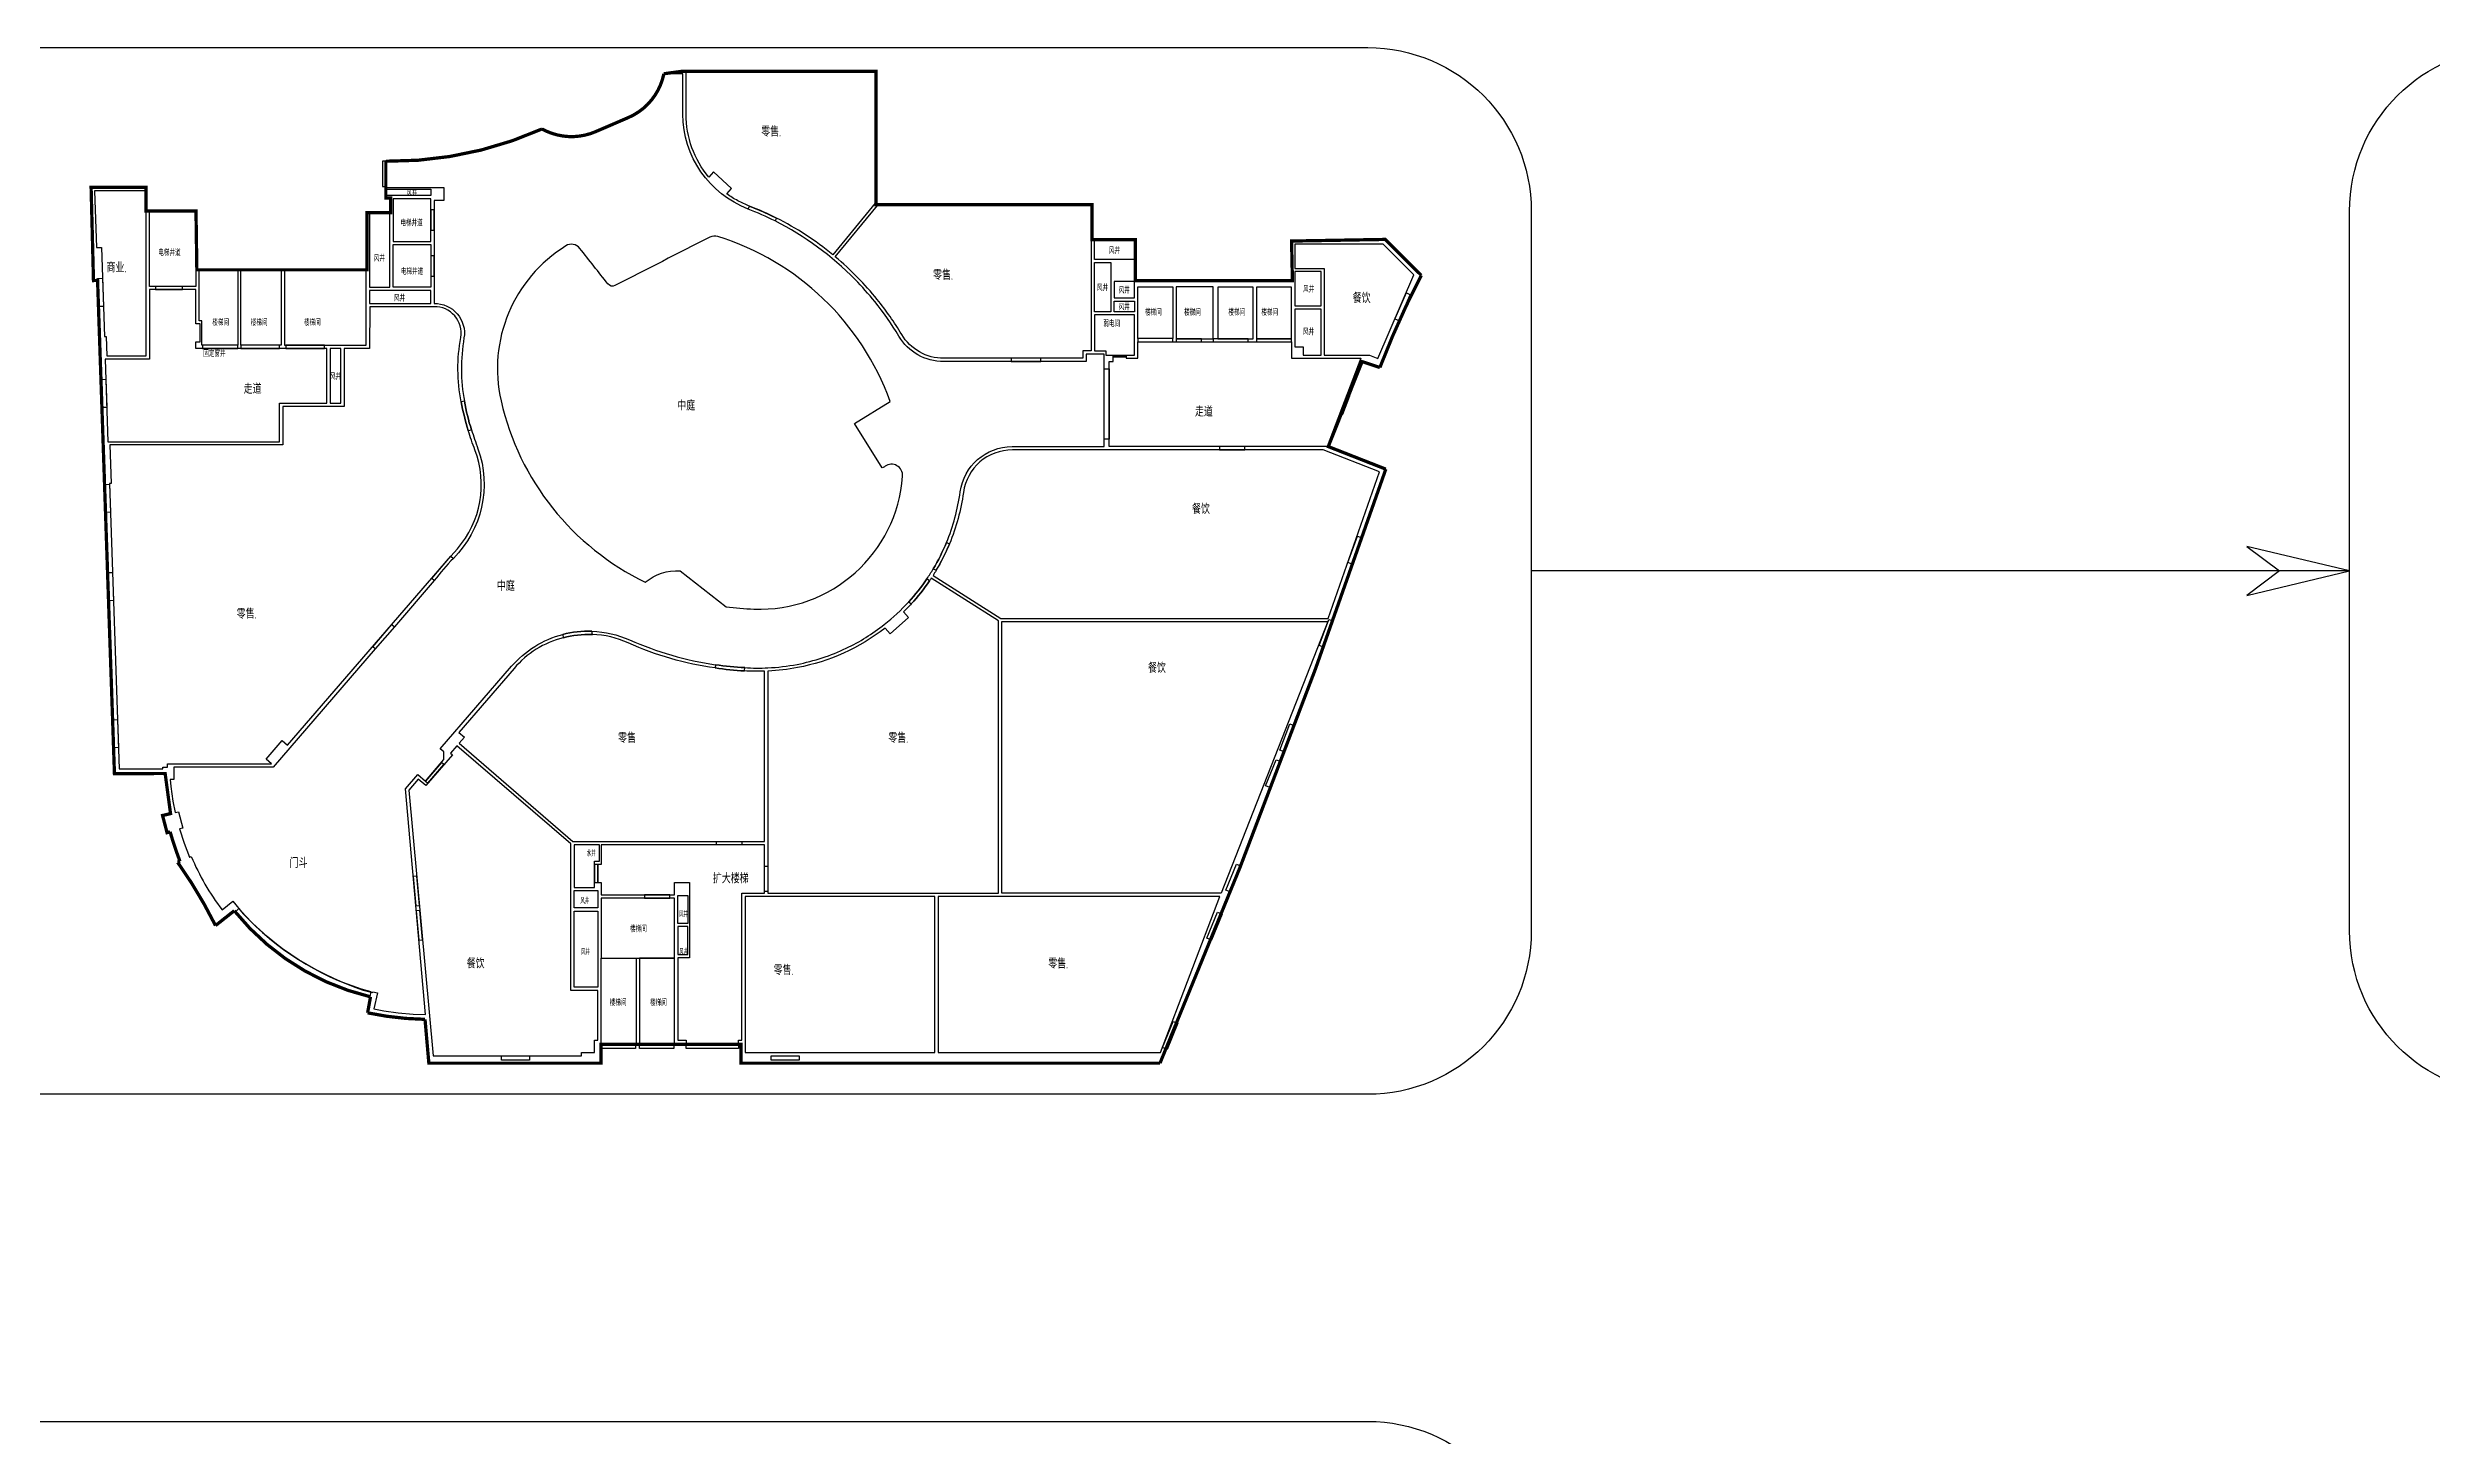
# Model space of a CAD drawing. Header units: millimetres. Extents: x -77018 to 517482, y 243785 to 1580285.
# Drawn here: x 164569 to 310291, y 1040372 to 1125285 of the extents above; entities that cross this region are included whole.
import ezdxf
from ezdxf.enums import TextEntityAlignment as Align

# ---------------------------------------------------------------- set-up
doc = ezdxf.new("R2010")
doc.units = ezdxf.units.MM
doc.header["$LTSCALE"] = 1000
doc.linetypes.add('DASH', pattern=[0.35, 0.25, -0.1])
doc.layers.add('AD-AREA-DIVD', color=1, linetype='Continuous', true_color=0xff0000)
doc.layers.add('AD-AREA-OUTL', color=31, linetype='Continuous', plot=False)
for name, color, linetype in [('AD-NAME-ROOM', 9, 'Continuous'), ('E-UNIV-DIAG', 2, 'Continuous'), ('门窗框线', 114, 'Continuous')]:
    doc.layers.add(name, color=color, linetype=linetype)
doc.styles.add('TH-STYLE3', font='tssdeng.shx', dxfattribs={"width": 0.65, "bigfont": 'tssdchn.shx'})

msp = doc.modelspace()

# ---------------------------------------------------------------- linework, layer by layer
at = {"layer": 'AD-AREA-DIVD', "linetype": 'DASH', "ltscale": 2, "const_width": 200}
msp.add_lwpolyline([(248508.2, 1111366.3, 0.02779369), (245978.6, 1105727.5), (244890.9, 1106085.7), (242826.1, 1100892.5), (246340.3, 1099512.6, -0.01849755), (232541.6, 1063189.4), (206933.4, 1063189.4), (206933.4, 1064339.4), (198383.4, 1064339.4), (198383.4, 1063189.4), (187861.2, 1063189.4), (187627.2, 1065868.6, -0.04749485), (184117.5, 1066267.3), (184297.1, 1067245.4, -0.16693271), (175972.2, 1072511.7), (174824.8, 1071604.4, 0.03883625), (172510.4, 1075473.3), (172650.9, 1075533, -0.01876645), (172046.8, 1077337.9), (171863.5, 1077283.3), (171588.7, 1078334.4), (172076, 1078449.4), (171746.4, 1080903.4), (168648.4, 1080889.4), (167616.8, 1111053), (167367, 1111044.4), (167222.2, 1116739.4), (170581.7, 1116739.4), (170581.7, 1115289.4), (173631.7, 1115289.4), (173683.4, 1111699.4), (184083.4, 1111699.4), (184083.4, 1115189.4), (185533.4, 1115189.4), (185533.4, 1116089.4), (185231.7, 1116089.4), (185231.7, 1118339.4, 0.10847465), (194778.1, 1120312.3, 0.23253574), (198052.2, 1120148.5), (200052.2, 1121010.5, 0.24612027), (202223.7, 1123689.4), (203333.4, 1123839.4), (215183.4, 1123839.4), (215183.4, 1115689.4), (228383.4, 1115689.4), (228383.4, 1113539.4), (231033.4, 1113539.4), (231033.4, 1111029.4), (240633.4, 1111029.4), (240581.7, 1113459.4), (246303.2, 1113559.4)], format="xyb", close=True, dxfattribs=at)
at = {"layer": 'AD-AREA-OUTL'}
for points in [[(172281.6, 1081289.4), (172281.6, 1080539.4), (172044.8, 1080539.4), (172090.6, 1080102.4), (172222.3, 1079220.6), (172368, 1078519.1), (172561.8, 1078565.1), (172822, 1077568.4), (172629.9, 1077512.4), (172911.6, 1076639.2), (173242.8, 1075795.3), (173246.7, 1075786.1), (173338.7, 1075825.2, 0.06006196), (175221.1, 1072562.2), (175885.2, 1073093.7), (176519.1, 1072327.6, 0.12674334), (183856.6, 1067659.1), (184417.3, 1067516.4), (184422.7, 1067515.1), (184431, 1067550.6), (184723.2, 1067482.7), (184499.6, 1066520.1), (185103.8, 1066397.7), (185986.2, 1066270), (186895.1, 1066191.5), (187652, 1066167.9), (186440, 1079955.5), (187197.1, 1080832.9), (187651.4, 1080440.9), (188781.7, 1081750.8), (188781.7, 1082221.3), (188560.1, 1082412.5), (192913.9, 1087457.7, -0.15202114), (196041.7, 1089406.1, -0.07296707), (197830.9, 1089603.1, -0.0959666), (200128.5, 1089071.6, 0.03447011), (202700.6, 1088133.4, 0.03381727), (205376.4, 1087554, 0.02293956), (207167.4, 1087374.8, 0.02682721), (208581.1, 1087362, 0.03688837), (210368.5, 1087574.6, 0.06325451), (213369.1, 1088563.8, 0.05568059), (215694.2, 1090008.7, 0.04068396), (217186.6, 1091395.2, 0.03662858), (218301.1, 1092808.7, 0.01410875), (218687, 1093415.9, 0.03662859), (219493.8, 1095025, 0.06367458), (220330.6, 1098116.4, -0.37363622), (223502, 1100889.4), (229131.7, 1100889.4), (229131.7, 1106539.4), (228031.7, 1106539.4), (228031.7, 1106089.4), (219328.7, 1106089.4, -0.2635292), (216583.5, 1107644.2, 0.03453176), (215109.2, 1109757.4, 0.02433123), (213913.1, 1111102.6, 0.08194713), (209016.5, 1114686.1, 0.02433123), (207372.7, 1115419.4, -0.30741799), (203381.7, 1121211.1), (203381.7, 1123689.4), (202223.7, 1123689.4, -0.24612027), (200052.2, 1121010.5), (198052.2, 1120148.5, -0.23253574), (194778.1, 1120312.3, -0.10846456), (185231.7, 1118339.4), (185231.7, 1116739.4), (188781.7, 1116739.4), (188781.7, 1115939.4), (188181.7, 1115939.4), (188181.7, 1109639.4, -0.47187241), (190009.2, 1107532.3, 0.0866338), (190030.5, 1103660, 0.03356441), (190465, 1101925.2, 0.00819284), (190862.1, 1100762.1, -0.29044567), (189362.5, 1094056.7, 0.03671227), (188186.5, 1092694), (185757.1, 1089878.8), (184581.2, 1088516), (178345, 1081289.4)], [(215131.7, 1115776.1), (212547, 1112623.6, 0.05487336), (209098.1, 1114868.9, 0.02394224), (207454.2, 1115602.2, -0.02692714), (206744.7, 1115923.8, -0.03976702), (206069.8, 1116345.9), (206366.2, 1116668.7), (205261.4, 1117683.3), (204972.8, 1117369.1, -0.1754822), (203581.7, 1121210.7), (203581.7, 1123789.4), (215131.7, 1123789.4)], [(215279, 1115639.4), (228331.7, 1115639.4), (228331.7, 1106739.4), (227831.7, 1106739.4), (227831.7, 1106289.4), (219328.5, 1106289.4, -0.26355958), (216755.6, 1107747.3, 0.03491174), (215258.8, 1109890.5, 0.02370306), (214062.7, 1111235.6, 0.02495091), (212699.2, 1112497.4)], [(203213.8, 1093298.9), (206032, 1091097.1, 0.02233398), (207718.5, 1090953.8, 0.40501571), (216810.4, 1099082.8, 0.63081398), (215739.6, 1099691.4, -0.025087), (215572.7, 1099587.1), (213876.9, 1102300.8), (216049.2, 1103658.2, 0.23412304), (205516.6, 1113739.8, 0.19652046), (205026.5, 1113698.2, -0.00016073), (199234.8, 1110739.4, -0.35830848), (198800.4, 1110834.8, -0.00018706), (197087.9, 1113013.4, 0.38178936), (196235.2, 1113164.7, 0.32090246), (192271.8, 1103682.2, 0.22711206), (201086, 1092597.6, -0.19370604)], [(188181.7, 1109439.4), (184257, 1109439.4), (184231.7, 1106889.4), (182681.7, 1106889.4), (182681.7, 1103339.4), (178931.7, 1103339.4), (178931.7, 1100989.4), (168361.2, 1100989.4), (168441.7, 1098635.9), (168342.3, 1098632.5), (168938.3, 1081189.4), (171595.3, 1081189.4), (171595.3, 1081289.4), (171881.7, 1081289.4), (171881.7, 1081489.4), (178253.4, 1081489.4), (177912.7, 1081783.4), (178892.7, 1082919), (179233.4, 1082625), (189211.1, 1094187.4), (189607.9, 1094647.3, 0.27512523), (190676.6, 1100691.9, -0.015821), (190273.7, 1101866.9, -0.02666897), (189833.8, 1103623.8, -0.09353781), (189812.1, 1107566.4, 0.47269884)], [(218673.8, 1093013.9), (222810.8, 1090389.4), (242825.8, 1090389.4), (245963.8, 1099338.1), (242509.9, 1100689.4), (223522, 1100689.4, 0.37552855), (220528.1, 1098089.1, -0.06367458), (219678, 1094948.6, -0.03662859), (218858.1, 1093313.4, -0.01409447)], [(189691.5, 1083417.4), (190032.2, 1083123.4), (189707.3, 1082746.9), (196668.9, 1076739.4), (208381.7, 1076739.4), (208381.7, 1087154.4, -0.02114323), (207147.5, 1087175.6, -0.02016553), (205356.5, 1087354.8, -0.07082289), (200047.6, 1088890, 0.09712943), (197853, 1089402.1, 0.07277706), (196063.8, 1089205.1, 0.15346618), (193065.4, 1087327.1)]]:
    msp.add_lwpolyline(points, format="xyb", close=True, dxfattribs=at)
for points in [[(170581.7, 1106439.4), (170581.7, 1116539.4), (167429.2, 1116539.4), (167548.1, 1113062), (167847.9, 1113072.3), (168034.1, 1107627.2), (168134.1, 1107630.6), (168174.8, 1106439.4)], [(185231.7, 1116639.4), (187981.2, 1116639.4), (187981.2, 1116239.4), (185231.7, 1116239.4)], [(173631.7, 1110689.4), (170781.7, 1110689.4), (170781.7, 1115289.4), (173631.7, 1115289.4)], [(185481.7, 1115139.4), (184231.7, 1115139.4), (184231.7, 1110639.4), (185481.7, 1110639.4)], [(185681.7, 1113439.4), (187981.7, 1113439.4), (187981.7, 1116039.4), (185681.7, 1116039.4)], [(228531.7, 1113489.4), (230981.7, 1113489.4), (230981.7, 1112339.4), (228531.7, 1112339.4)], [(185681.7, 1113239.4), (187981.7, 1113239.4), (187981.7, 1110639.4), (185681.7, 1110639.4)], [(229531.7, 1109139.4), (228531.7, 1109139.4), (228531.7, 1112139.4), (229531.7, 1112139.4)], [(240781.7, 1113259.4), (240781.7, 1111789.4), (242581.7, 1111789.4), (242581.7, 1106489.4), (245339.4, 1106489.4), (245853.8, 1106279.9), (248050.4, 1111387.9), (246178.9, 1113259.4)], [(181631.7, 1106889.4), (173631.7, 1106889.4), (173631.7, 1107289.4), (173881.7, 1107289.4), (173881.7, 1108389.4), (173631.7, 1108389.4), (173631.7, 1110489.4), (170781.7, 1110489.4), (170781.7, 1106239.4), (168081.6, 1106239.4), (168254.3, 1101189.4), (178731.7, 1101189.4), (178731.7, 1103539.4), (181631.7, 1103539.4)], [(173831.7, 1111679.4), (176181.7, 1111679.4), (176181.7, 1107089.4), (173981.7, 1107089.4), (173981.7, 1108589.4), (173831.7, 1108589.4)], [(176381.7, 1111679.4), (178831.7, 1111679.4), (178831.7, 1107089.4), (176381.7, 1107089.4)], [(184031.7, 1111679.4), (179031.7, 1111679.4), (179031.7, 1107089.4), (184031.7, 1107089.4)], [(187981.7, 1110439.4), (184231.7, 1110439.4), (184231.7, 1109639.4), (187981.7, 1109639.4)], [(230981.7, 1110989.4), (229731.7, 1110989.4), (229731.7, 1109989.4), (230981.7, 1109989.4)], [(231181.7, 1110659.4), (233331.7, 1110659.4), (233331.7, 1107499.4), (231181.7, 1107499.4)], [(233531.7, 1107489.4), (235781.7, 1107489.4), (235781.7, 1110659.4), (233531.7, 1110659.4)], [(236081.7, 1107479.4), (238231.7, 1107479.4), (238231.7, 1110649.4), (236081.7, 1110649.4)], [(238431.7, 1107479.4), (240581.7, 1107479.4), (240581.7, 1110649.4), (238431.7, 1110649.4)], [(242381.7, 1111589.4), (240781.7, 1111589.4), (240781.7, 1109489.4), (242381.7, 1109489.4)], [(229731.7, 1109789.4), (230981.7, 1109789.4), (230981.7, 1109139.4), (229731.7, 1109139.4)], [(242381.7, 1106489.4), (242381.5, 1109288.9), (240781.7, 1109289.4), (240781.7, 1106989.4), (241281.7, 1106989.4), (241281.7, 1106489.4)], [(228531.7, 1108939.4), (228531.7, 1106739.4), (229231.7, 1106739.4), (229231.7, 1106489.4), (230981.7, 1106489.4), (230981.7, 1108939.4)], [(182481.7, 1106889.4), (181831.7, 1106889.4), (181831.7, 1103539.4), (182481.7, 1103539.4)], [(242749.2, 1100889.4), (229431.7, 1100889.4), (229431.7, 1106089.4), (229681.7, 1106089.4), (229681.7, 1106389.4), (230481.7, 1106389.4), (230481.7, 1106289.4), (231181.7, 1106289.4), (231181.7, 1107289.4), (240581.7, 1107289.4), (240581.7, 1106289.4), (244810.4, 1106289.4)], [(222881.7, 1090189.4), (242798.9, 1090189.4), (236286.7, 1073589.4), (222881.7, 1073589.4)], [(188124.6, 1063639.4), (197181.7, 1063639.4), (197181.7, 1063839.4), (197981.7, 1063839.4), (197981.7, 1064589.4), (198181.7, 1064589.4), (198181.7, 1067639.4), (196531.7, 1067639.4), (196531.7, 1076593.6), (189576.6, 1082595.4), (189182.9, 1082139.2), (189296.5, 1082041.2), (187672.1, 1080158.9), (187217.9, 1080550.9), (186646.6, 1079888.9)], [(196731.7, 1073939.4), (197981.7, 1073939.4), (197981.7, 1075539.4), (198281.7, 1075539.4), (198281.7, 1076539.4), (196731.7, 1076539.4)], [(208381.7, 1073589.4), (208381.7, 1076539.4), (198381.7, 1076539.4), (198381.7, 1075339.4), (198181.7, 1075339.4), (198181.7, 1074239.4), (198381.7, 1074239.4), (198381.7, 1073489.4), (202881.7, 1073489.4), (202881.7, 1074239.4), (203781.7, 1074239.4), (203781.7, 1069639.4), (203081.7, 1069639.4), (203081.7, 1064589.4), (203581.7, 1064589.4), (203581.7, 1064389.4), (206781.7, 1064389.3), (206781.7, 1064589.4), (206981.7, 1064589.4), (206981.7, 1073589.4)], [(196731.7, 1073739.4), (198181.7, 1073739.4), (198181.7, 1072689.4), (196731.7, 1072689.4)], [(198381.7, 1069619.4), (202881.7, 1069619.4), (202881.7, 1073289.4), (198381.7, 1073289.4)], [(203681.7, 1071739.4), (203081.7, 1071739.4), (203081.7, 1073439.4), (203681.7, 1073439.4)], [(218781.7, 1073389.4), (207181.7, 1073389.4), (207181.7, 1063839.4), (218781.7, 1063839.4)], [(236207.6, 1073389.4), (218981.7, 1073389.4), (218981.7, 1063839.4), (232576.4, 1063839.4)], [(196731.7, 1072489.4), (198181.7, 1072489.4), (198181.7, 1067839.4), (196731.7, 1067839.4)], [(203681.7, 1071539.4), (203081.7, 1071539.4), (203081.7, 1069839.4), (203681.7, 1069839.4)], [(198381.7, 1069619.4), (200531.7, 1069619.4), (200531.7, 1064389.4), (198381.7, 1064389.4)], [(200731.2, 1064389.4), (202881.7, 1064389.4), (202881.7, 1069619.4), (200731.2, 1069619.4)]]:
    msp.add_lwpolyline(points, close=True, dxfattribs=at)
msp.add_lwpolyline([(208581.7, 1087161.8), (208581.7, 1073589.4), (222681.7, 1073589.4), (222681.7, 1090234.4), (218566, 1092845.5, -0.00383015), (218458.5, 1092684.6, -0.03568477), (217344.1, 1091271.1, -0.01348064), (216872.2, 1090780.5), (217175.1, 1090434), (216045.9, 1089446.7), (215743, 1089793.1, -0.11787199), (210392.1, 1087375.5, -0.03568469), (208604.7, 1087162.9, -0.00045626), (208581.7, 1087161.8, 1.21804545)], format="xyb", dxfattribs=at)
at = {"layer": 'E-UNIV-DIAG', "color": 3}
for points in [[(245232, 1061284.8), (65232, 1061284.8, -0.41421356), (55232, 1071284.8), (55232, 1115284.8, -0.41421356), (65232, 1125284.8), (245232, 1125284.8, -0.41421356), (255232, 1115284.8), (255232, 1071284.8, -0.41421356)], [(495232, 1061284.8), (315232, 1061284.8, -0.41421356), (305232, 1071284.8), (305232, 1115284.8, -0.41421356), (315232, 1125284.8), (495232, 1125284.8, -0.41421356), (505232, 1115284.8), (505232, 1071284.8, -0.41421356)]]:
    msp.add_lwpolyline(points, format="xyb", close=True, dxfattribs=at)
at = {"layer": 'E-UNIV-DIAG'}
for points in [[(305232, 1093284.8), (298955.8, 1094784.8), (300955.8, 1093284.8), (298955.8, 1091784.8), (305232, 1093284.8)], [(305232, 1093284.8), (255232, 1093284.8)]]:
    msp.add_lwpolyline(points, dxfattribs=at)
msp.add_lwpolyline([(245232, 1009284.8), (65232, 1009284.8, -0.41421356), (55232, 1019284.8), (55232, 1031284.8, -0.41421356), (65232, 1041284.8), (245232, 1041284.8, -0.41421356), (255232, 1031284.8), (255232, 1019284.8, -0.41421356)], format="xyb", close=True, dxfattribs=at)
at = {"layer": '门窗框线'}
for points in [[(185231.7, 1118339.4), (185031.7, 1118339.4), (185031.7, 1116789.4), (185231.7, 1116789.4)], [(188181.7, 1112559.4), (187981.7, 1112559.4), (187981.7, 1111319.4), (188181.7, 1111319.4)], [(172801.7, 1110689.4), (171161.7, 1110689.4), (171161.7, 1110489.4), (172801.7, 1110489.4)], [(246894.3, 1108709.4), (247144.7, 1108602.1), (247831, 1110178.5), (247581.8, 1110288.6)], [(233331.7, 1107499.4), (231181.7, 1107499.4), (231181.7, 1107289.4), (233331.7, 1107289.4)], [(235081.7, 1107489.4), (233531.7, 1107489.4), (233531.7, 1107299.4), (235081.7, 1107299.4)], [(176181.7, 1107089.4), (174031.7, 1107089.4), (174031.7, 1106889.4), (176181.7, 1106889.4)], [(181481.7, 1107089.4), (179131.7, 1107089.4), (179131.7, 1106889.4), (181481.7, 1106889.4)], [(225251.6, 1106289.4), (223451.6, 1106289.4), (223451.6, 1106089.4), (225251.6, 1106089.4)], [(229681.7, 1106489.4), (230481.7, 1106489.4), (230481.7, 1106389.4), (229681.7, 1106389.4)], [(237931.7, 1107479.4), (235781.7, 1107479.4), (235781.7, 1107289.4), (237931.7, 1107289.4)], [(240581.7, 1107479.4), (238431.7, 1107479.4), (238431.7, 1107289.4), (240581.7, 1107289.4)], [(229131.7, 1105639.4), (229431.7, 1105639.4), (229431.7, 1101339.4), (229131.7, 1101339.4)], [(243717.4, 1102871.9), (244146.1, 1103992.7), (243959.3, 1104064.1), (243530.6, 1102943.3)], [(237731.7, 1100889.4), (236181.7, 1100889.4), (236181.7, 1100689.4), (237731.7, 1100689.4)], [(244870.3, 1095315.9), (244283.7, 1093708.2), (244012.6, 1093809.7), (244612.6, 1095411.9)], [(243124.2, 1090230.5), (242537.5, 1088622.8), (242266.5, 1088724.3), (242866.4, 1090326.5)], [(240723.8, 1083843.1), (240137.1, 1082235.3), (239866.1, 1082336.8), (240466, 1083939)], [(239917.5, 1081631.7), (239274.5, 1080036), (238985.2, 1080155.3), (239637.1, 1081746.7)], [(205431.7, 1076739.4), (206981.7, 1076739.4), (206981.7, 1076539.4), (205431.7, 1076539.4)], [(187132.1, 1074621), (186910.6, 1074601.5), (187068.3, 1072808.5), (187295.1, 1072829.1)], [(198181.7, 1075339.4), (197981.7, 1075339.4), (197981.7, 1074239.4), (198181.7, 1074239.4)], [(208381.7, 1075239.4), (208581.7, 1075239.4), (208581.7, 1073689.4), (208381.7, 1073689.4)], [(187316, 1072529.1), (187094.5, 1072509.6), (187252.2, 1070716.5), (187479, 1070737.2)], [(202581.7, 1073489.4), (201031.7, 1073489.4), (201031.7, 1073289.4), (202581.7, 1073289.4)], [(198431.7, 1064389.4), (200481.2, 1064389.4), (200481.2, 1064089.4), (198431.7, 1064089.4)], [(200731.2, 1064389.4), (202831.2, 1064389.4), (202831.2, 1064089.4), (200731.2, 1064089.4)], [(203581.7, 1064389.4), (206781.7, 1064389.3), (206781.7, 1064089.3), (203581.7, 1064089.4)], [(208771.4, 1063639.4), (210491.4, 1063639.4), (210491.4, 1063365), (208771.4, 1063365)]]:
    msp.add_lwpolyline(points, close=True, dxfattribs=at)
at = {"layer": '门窗框线', "elevation": 0}
for points in [[(188181.7, 1115359.4), (187981.7, 1115359.4), (187981.7, 1114119.4), (188181.7, 1114119.4)], [(178731.7, 1107089.3), (176381.7, 1107089.3), (176381.7, 1106889.4), (178731.7, 1106889.4)], [(237506.1, 1075245.3), (236863.2, 1073649.7), (236573.8, 1073769), (237225.8, 1075360.4)], [(236339.9, 1072300.8), (235696.9, 1070705.2), (235407.6, 1070824.5), (236059.6, 1072415.9)], [(233630.4, 1065630.9), (232987.5, 1064035.2), (232698.2, 1064154.5), (233350.1, 1065745.9)], [(192299.1, 1063639.9), (194019.1, 1063639.9), (194019.1, 1063364.8), (192299.1, 1063364.8)]]:
    msp.add_lwpolyline(points, close=True, dxfattribs=at)
at = {"layer": '门窗框线'}
for points in [[(209098.1, 1114868.9), (209016.5, 1114686.1, 0.02433123), (207372.7, 1115419.4), (207454.2, 1115602.2), (208294.4, 1115253.8)], [(190030.5, 1103660), (189833.8, 1103623.8, 0.02666897), (190273.7, 1101866.9), (190465, 1101925.2, -0.03356441)], [(218687, 1093415.9), (218866.2, 1093326, 0.03539398), (219673, 1094935.1), (219493.8, 1095025, -0.03662744)], [(189211.1, 1094187.4), (189362.5, 1094056.7, 0.03671226), (188186.5, 1092694), (188035.1, 1092824.6)], [(217186.6, 1091395.2), (217344.1, 1091271.1, 0.03568476), (218458.5, 1092684.6), (218301.1, 1092808.7, -0.03662898)], [(205376.4, 1087554), (205356.5, 1087354.8, 0.02016553), (207147.5, 1087175.6), (207167.4, 1087374.8, -0.02293956)]]:
    msp.add_lwpolyline(points, format="xyb", close=True, dxfattribs=at)
at = {"layer": '门窗框线', "elevation": 0}
for points in [[(167912.5, 1111185.1), (167971.7, 1109466.1), (167671.4, 1109455.9), (167613.1, 1111174.9), (167912.5, 1111185.1)], [(168123.2, 1105008.3), (168182.5, 1103289.4), (167882.2, 1103279.1), (167823.9, 1104998.1), (168123.2, 1105008.3)], [(168342.7, 1098592.5), (168401.9, 1096873.5), (168101.6, 1096863.2), (168043.3, 1098582.2), (168342.7, 1098592.5)], [(168527.2, 1093195.6), (168586.5, 1091476.6), (168286.2, 1091466.4), (168227.9, 1093185.4), (168527.2, 1093195.6)]]:
    msp.add_lwpolyline(points, dxfattribs=at)
at = {"layer": '门窗框线'}
for points in [[(185605.7, 1090009.4), (185757.1, 1089878.8), (184581.2, 1088516), (184429.7, 1088646.7), (185605.7, 1090009.4)], [(168835.3, 1084200.9), (168894.6, 1082481.9), (168594.3, 1082471.6), (168536, 1084190.7), (168835.3, 1084200.9)], [(187651.4, 1080440.9), (187802.8, 1080310.3), (188782.8, 1081445.9), (188631.3, 1081576.6), (187651.4, 1080440.9)]]:
    msp.add_lwpolyline(points, dxfattribs=at)
msp.add_lwpolyline([(196041.7, 1089406.1), (196063.8, 1089205.1, -0.07277713), (197853, 1089402.1), (197830.9, 1089603.1, 0.07296707), (196041.7, 1089406.1)], format="xyb", dxfattribs=at)
at = {"layer": '门窗框线', "elevation": 0}
msp.add_lwpolyline([(176253.3, 1072644.1), (176011, 1072401.7, 0.16306301), (184274, 1067276.6), (184338.1, 1067544, -0.14517769)], format="xyb", close=True, dxfattribs=at)

# ---------------------------------------------------------------- texts
at = {"layer": 'AD-NAME-ROOM', "style": 'TH-STYLE3', "width": 0.7}
for s, p in [('零售.', (208173.2, 1119854.2)), ('商业.', (168164.4, 1111544.8)), ('零售.', (218675.2, 1111091.9)), ('餐饮', (244316.8, 1109675.6)), ('走道', (176544.3, 1104122.6)), ('走道', (234681.4, 1102728.6)), ('餐饮', (234501.1, 1096777.3)), ('零售.', (176121.2, 1090371.3)), ('餐饮', (231807.6, 1087059.4)), ('零售', (199425.3, 1082781)), ('零售.', (215940.4, 1082781)), ('门斗', (179351.5, 1075134)), ('扩大楼梯', (205219.6, 1074187.5)), ('餐饮', (190174.8, 1068982.4)), ('零售.', (225713.3, 1068982.4)), ('零售.', (208933.6, 1068582.7))]:
    msp.add_text(s, height=600, rotation=0.00306, dxfattribs=at).set_placement(p)
at = {"layer": 'AD-NAME-ROOM', "linetype": 'ByBlock', "style": 'TH-STYLE3'}
for s, height, rotation, width, p in [('风井', 350, 0.00306, 0.7, (186829.2, 1116441.1)), ('电梯井道', 375, 0.00306, 0.7, (186803.1, 1114607.4)), ('电梯井道', 375, 0.00306, 0.7, (172005.3, 1112786.2)), ('风井', 375, 0.00306, 0.7, (184830.5, 1112441.7)), ('风井', 375, 0.00306, 0.7, (229754, 1112912.2)), ('电梯井道', 375, 0.00306, 0.7, (186836.8, 1111639.6)), ('风井', 375, 0.00306, 0.7, (229029, 1110637.2)), ('风井', 375, 0.00306, 0.7, (230354, 1110487.2)), ('风井', 375, 0.00306, 0.7, (241628.9, 1110550.2)), ('风井', 375, 0.00306, 0.7, (186067.4, 1109999.7)), ('风井', 375, 0.00306, 0.7, (230354, 1109462.2)), ('楼梯间', 375, 0.00306, 0.7, (232134, 1109139.1)), ('楼梯间', 375, 0.00306, 0.7, (234529, 1109139.1)), ('楼梯间', 375, 0.00306, 0.7, (237231.5, 1109139.1)), ('楼梯间', 375, 0.00306, 0.7, (239244.5, 1109139.1)), ('楼梯间', 375, 0.00306, 0.7, (175138.3, 1108519.9)), ('楼梯间', 375, 0.00306, 0.7, (177487.6, 1108519.9)), ('楼梯间', 375, 0.00306, 0.7, (180743.2, 1108519.9)), ('弱电间', 375, 0.00306, 0.7, (229589.8, 1108442.5)), ('风井', 375, 0.00306, 0.7, (241615.5, 1107941.8)), ('固定窗井', 375, 0.00306, 0.7, (174757.2, 1106620.5)), ('风井', 375, 0.00306, 0.7, (182154, 1105212.2)), ('水井', 350, 359.997159, 0.6, (197784.4, 1076053.4)), ('风井', 350, 359.997159, 0.6, (197393.8, 1073150.5)), ('风井', 350, 359.997159, 0.6, (203415, 1072337.1)), ('楼梯间', 375, 0.00306, 0.7, (200665.3, 1071438.3)), ('风井', 350, 359.997159, 0.6, (197428, 1070029.8)), ('风井', 350, 359.997159, 0.6, (203434.1, 1070029.8)), ('楼梯间', 375, 0.00306, 0.7, (199425.6, 1066933.9)), ('楼梯间', 375, 0.00306, 0.7, (201892.9, 1066933.9))]:
    msp.add_text(s, height=height, rotation=rotation, dxfattribs=dict(at, width=width)).set_placement(p, align=Align.MIDDLE)
at = {"layer": 'AD-NAME-ROOM', "style": 'TH-STYLE3', "width": 0.7}
for p in [(203592.5, 1103445.9), (192564.1, 1092417.4)]:
    msp.add_text('中庭', height=600, rotation=0.00306, dxfattribs=at).set_placement(p, align=Align.MIDDLE)

doc.saveas('drawing.dxf')
